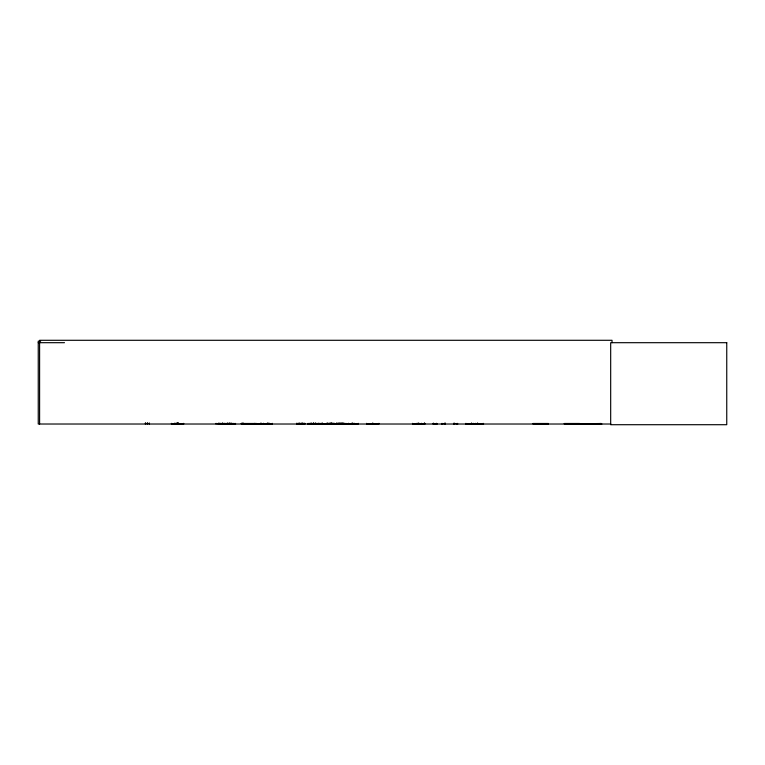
<?xml version="1.0" encoding="UTF-8"?>
<svg xmlns="http://www.w3.org/2000/svg" width="765" height="765" viewBox="0 0 765 765"><rect width="100%" height="100%" fill="white"/><g stroke="black" fill="none" stroke-linecap="round" stroke-linejoin="round"><path stroke-width="1.15" d="M345.933 423.992L345.933 423.341M366.617 423.341L366.607 424.02L378.914 423.992L378.914 423.341M576.064 423.657L601.892 424.02M598.23 424.001L598.23 423.657M330.767 423.934L330.671 423.341M331.082 423.915L331.092 423.341L331.159 424.02M340.349 423.934L340.368 423.341M340.674 423.915L340.741 423.341M465.474 424.02L483.623 423.953M217.891 424.02L235.639 423.934M441.415 423.934L445.326 423.399L445.402 424.02M176.696 423.953L176.744 422.997M351.938 423.992L351.881 423.169M318.89 423.934L318.89 423.341M263.437 423.934L263.495 423.399M272.197 423.934L241.31 423.973M326.588 423.934L326.655 423.399M334.181 423.934L334.248 423.399M218.341 423.934L218.417 423.399M421.171 423.934L421.247 423.399M424.556 423.934L424.642 423.399L424.718 424.02M564.331 423.973L601.242 423.514L588.734 423.953M40.641 341.152L38.25 341.152L38.25 424.02L610.833 424.02M38.25 342.691L64.49 342.691M218.58 423.485L233.899 423.485M241.329 423.485L256.648 423.485M307.664 423.485L322.973 423.485M533.109 423.485L548.428 423.485M564.35 423.485L579.66 423.485M218.551 423.686L233.927 423.705M241.3 423.686L256.677 423.686M307.635 423.686L323.012 423.686M533.081 423.686L548.457 423.686M564.321 423.705L598.297 423.82M307.645 423.973L358.24 423.992L358.24 423.341M412.536 423.848L424.833 423.992L424.833 423.341M453.922 423.399L457.833 423.934M533.1 423.973L548.448 423.973M418.685 423.915L418.656 423.399M243.404 423.934L243.318 423.399M437.15 423.934L433.325 423.934M436.71 423.934L436.633 423.399M229.567 423.934L229.49 423.399M336.896 423.934L336.973 423.169M336.495 423.915L336.638 423.169M327.984 423.934L327.955 423.341M348.563 423.934L348.505 423.399M339.258 423.934L339.258 423.169M338.914 423.848L338.991 423.169M612.029 342.691L612.029 340.291L39.598 340.291L39.598 424.02M588.907 423.514L588.907 424.02M483.203 423.341L483.203 424.02M477.714 423.169L477.714 424.02M477.389 423.169L477.389 424.02M475.495 423.341L475.495 424.02M473.611 423.341L473.611 424.02M471.718 423.169L471.718 424.02M471.393 423.169L471.393 424.02M465.904 423.341L465.904 424.02M457.231 423.341L457.231 424.02M454.161 423.169L454.276 424.02M453.836 423.341L453.836 424.02M445.087 423.169L445.087 424.02M444.962 423.169L444.962 424.02M442.017 423.341L442.017 424.02M436.547 423.341L436.547 424.02M433.602 423.169L433.478 424.02M433.162 423.341L433.162 424.02M424.403 423.169L424.403 424.02M424.279 423.169L424.279 424.02M421.333 423.341L421.333 424.02M418.895 423.169L418.895 424.02M418.474 423.169L418.474 424.02M417.164 423.169L417.174 424.02M412.536 423.341L412.536 424.02M372.966 423.169L372.985 424.02M372.545 423.169L372.555 424.02M354.032 423.169L354.032 424.02M352.703 423.341L352.703 424.02M352.627 423.341L352.627 424.02M352.311 423.169L352.292 424.02M348.457 423.341L348.457 424.02M344.336 423.341L344.336 424.02M343.82 423.341L343.82 424.02M343.437 423.341L343.437 424.02M343.313 423.341L343.313 424.02M342.969 423.169L342.969 424.02M342.634 423.169L342.634 424.02M342.424 423.341L342.424 424.02M342.165 423.341L342.165 424.02M341.878 423.341L341.878 424.02M341.745 423.341L341.745 424.02M341.544 423.341L341.544 424.02M341.41 423.341L341.41 424.02M341.238 423.341L341.19 424.02L341.008 423.341M340.53 423.341L340.53 424.02M340.387 423.341L340.387 424.02M339.899 423.341L339.899 424.02M339.584 423.341L339.584 424.02M338.866 423.341L338.866 424.02M338.742 423.341L338.742 424.02M337.824 423.341L337.843 424.02M337.547 423.341L337.595 424.02M336.409 423.341L336.409 424.02M334.315 423.341L334.315 424.02M333.55 423.341L333.55 424.02M333.253 423.341L333.301 424.02M333.033 423.341L333.033 424.02M332.517 424.02L332.45 423.341L332.364 424.02M332.153 423.341L332.153 424.02M331.924 423.341L331.924 424.02M331.733 423.169L331.637 424.02L331.465 423.169M331.398 423.341L331.398 424.02M330.949 423.341L330.949 424.02M330.518 423.341L330.614 424.02M330.404 423.341L330.365 424.02M330.222 423.341L330.222 424.02M329.897 423.341L329.964 424.02M329.744 423.341L329.744 424.02M329.313 423.341L329.313 424.02M329.113 423.341L329.113 424.02M328.233 423.341L328.108 424.02M327.85 423.341L327.803 424.02L327.707 423.341M327.544 423.341L327.497 424.02M327.277 423.341L327.143 424.02M327.057 423.341L327.047 424.02M326.76 423.341L326.76 424.02M322.323 423.169L322.323 424.02M322.017 423.169L322.017 424.02M318.699 423.341L318.699 424.02M315.687 423.169L315.687 424.02M315.381 423.169L315.323 423.724M313.612 422.997L313.612 424.02M313.401 423.169L313.401 424.02M311.221 422.997L311.221 424.02M310.131 423.341L310.15 424.02M304.91 423.341L304.91 424.02M304.69 423.341L304.69 424.02M304.145 423.341L304.145 424.02M303.284 423.341L303.284 424.02M303.074 423.341L303.179 424.02M302.777 423.341L302.777 424.02M302.605 423.341L302.605 424.02M302.558 423.341L302.558 424.02M302.347 423.341L302.405 424.02M302.089 423.341L302.051 424.02M301.869 423.341L301.869 424.02M301.62 423.341L301.62 424.02M301.391 423.341L301.391 424.02M300.961 423.341L300.961 424.02M300.76 423.341L300.76 424.02M299.737 423.341L299.737 424.02M299.603 423.341L299.612 424.02M299.325 423.341L299.325 424.02M299.192 423.341L299.192 424.02M299.058 423.341L298.933 424.02M298.704 423.341L298.704 424.02M297.633 423.341L297.633 424.02M296.772 423.341L296.772 424.02M296.61 423.341L296.61 424.02M272.311 423.341L272.311 424.02M269.05 423.169L269.05 424.02M268.745 423.169L268.745 424.02M267.492 422.997L267.492 424.02M267.128 423.341L267.128 424.02M263.562 423.341L263.562 424.02M261.19 423.169L261.19 424.02M260.769 423.169L260.769 424.02M254.831 423.341L254.831 424.02M243.155 423.341L243.232 424.02M242.888 422.997L242.888 424.02M241.826 423.169L241.826 424.02M235.085 423.341L235.085 424.02M231.135 423.169L231.135 424.02M230.934 423.169L230.934 424.02M229.414 423.341L229.414 424.02M229.204 422.997L229.204 424.02M227.511 422.997L227.511 424.02M224.164 423.341L224.164 424.02M222.644 423.169L222.644 424.02M222.443 423.169L222.577 424.02M220.024 423.341L220.024 424.02M219.373 423.341L219.373 424.02M218.685 423.341L218.685 424.02M218.494 423.341L218.494 424.02M216.084 423.341L216.084 424.02M183.696 423.341L183.696 424.02L171.389 423.992L171.398 423.341M178.685 423.169L178.685 424.02M178.436 422.997L178.436 424.02M177.748 423.169L177.767 424.02M177.337 423.169L177.356 424.02M177.317 422.997L177.279 424.02M174.927 422.997L174.927 424.02M149.433 422.997L149.433 424.02M147.741 422.997L147.741 424.02M147.425 422.997L147.425 424.02M145.733 422.997L145.733 424.02M145.35 422.997L145.35 424.02M726.75 342.691L610.68 342.691L610.68 424.709L726.75 424.709L726.75 342.691M344.049 424.02L344.049 423.341L344.001 424.02M338.331 424.02L338.331 423.341L338.283 424.02M298.455 424.02L298.455 423.341L298.407 424.02"/></g></svg>
